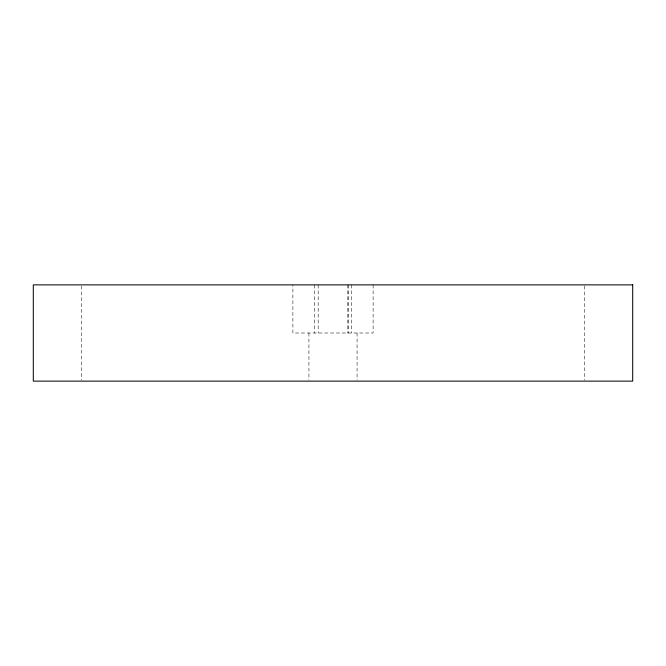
<?xml version="1.0" encoding="UTF-8"?>
<svg xmlns="http://www.w3.org/2000/svg" width="666" height="666" viewBox="0 0 666 666"><rect width="100%" height="100%" fill="white"/><g stroke="black" fill="none" stroke-linecap="round" stroke-linejoin="round"><path stroke-width="0.5" stroke-dasharray="3.33 2.5" d="M584.573 285.905L584.573 380.095M373.11 284.873L373.11 333L292.89 333L292.89 284.873M357.068 333L357.068 380.103M351.698 284.873L351.698 333M348.709 284.873L348.709 333M347.827 284.873L347.827 333M318.173 284.873L318.173 333M314.302 284.873L314.302 333M308.932 333L308.932 380.103M81.427 285.905L81.427 380.095"/><path stroke-width="1" d="M632.7 284.873L33.3 284.873L33.3 381.127L632.7 381.127L632.7 284.873"/></g></svg>
